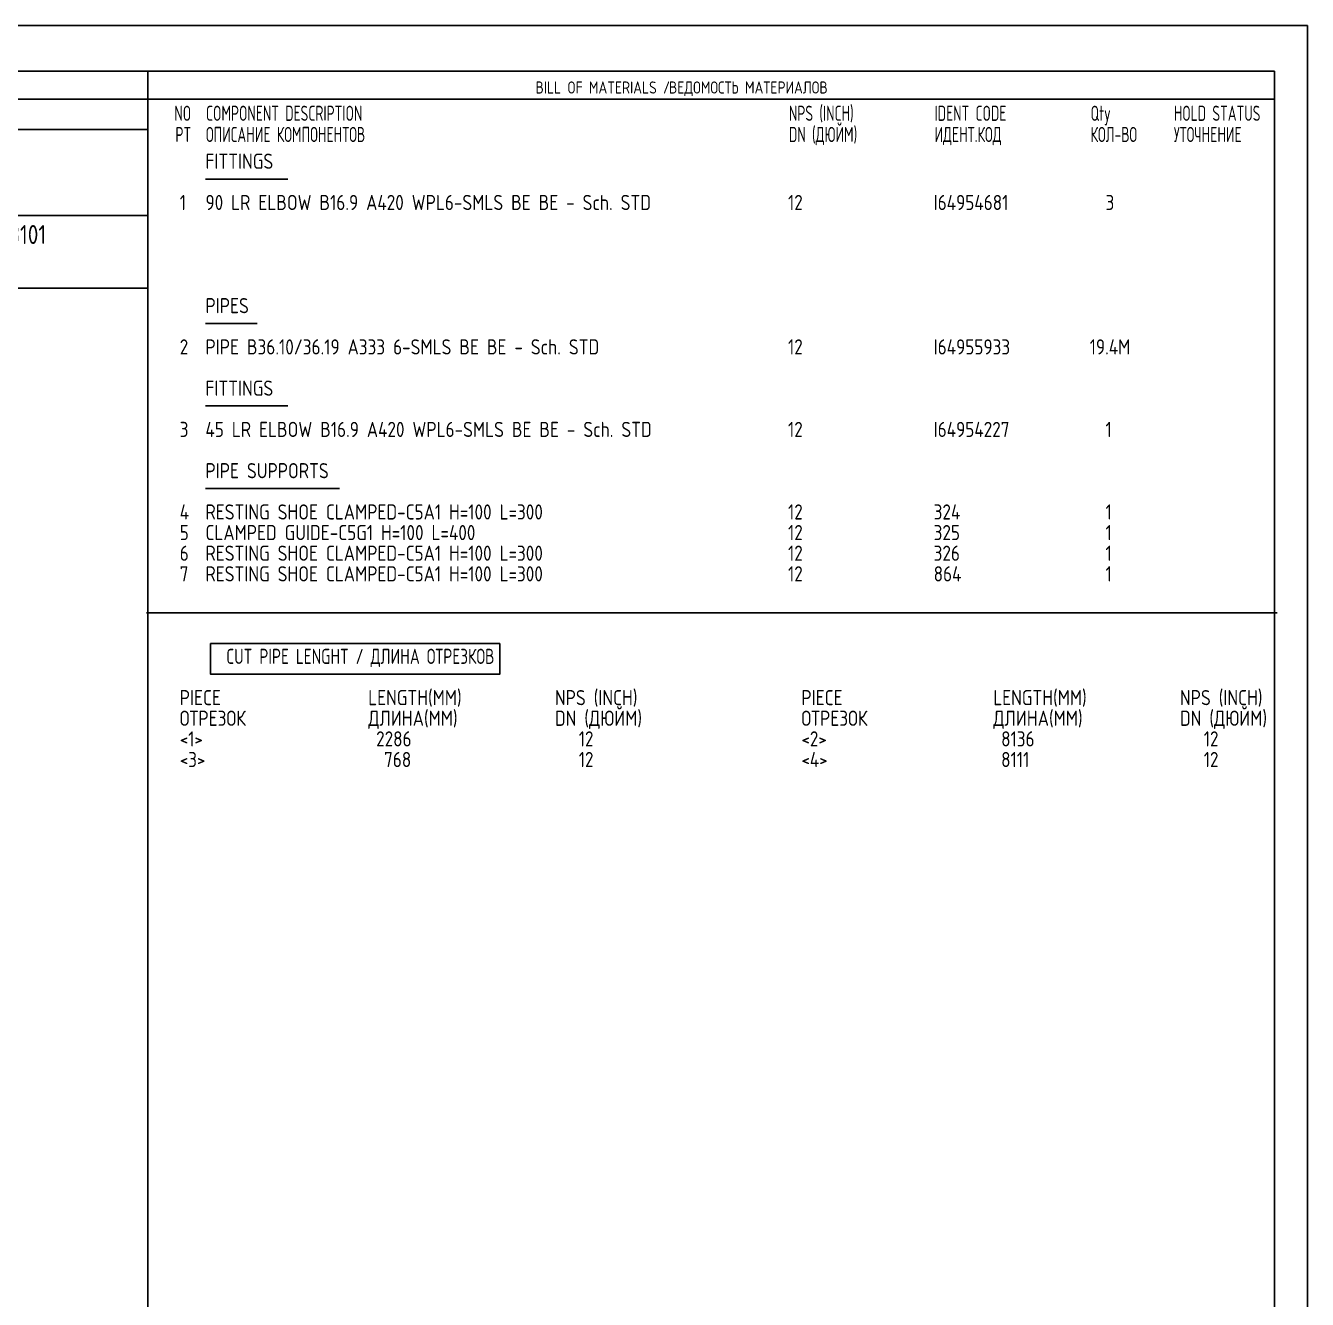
# Model space of a CAD drawing. Extents: x 0 to 594, y 0 to 420.
# Drawn here: x 382.8 to 594, y 210 to 420 of the extents above; entities that cross this region are included whole.
import ezdxf
from ezdxf.enums import TextEntityAlignment as Align

# ---------------------------------------------------------------- set-up
doc = ezdxf.new("R2010")
doc.units = 0
doc.header["$MEASUREMENT"] = 0
doc.linetypes.add('BORDER_2012_SLN$0$8001.Solid', pattern=[0])
for name, color, linetype in [('BORDER_2012_SLN$0$2', 7, 'Continuous'), ('BORDER_2012_SLN$0$GT_1', 7, 'Continuous'), ('GT_1', 7, 'Continuous')]:
    doc.layers.add(name, color=color, linetype=linetype)
for name, color, linetype, lineweight in [('BORDER_2012_SLN$0$BG_Level_1', 7, 'BORDER_2012_SLN$0$8001.Solid', 25), ('BORDER_2012_SLN$0$Level_1', 7, 'BORDER_2012_SLN$0$8001.Solid', 25), ('BORDER_2012_SLN$0$Level_18', 7, 'BORDER_2012_SLN$0$8001.Solid', 25)]:
    doc.layers.add(name, color=color, linetype=linetype, lineweight=lineweight)
doc.styles.add('BORDER_2012_SLN$0$GOST type A', font='GOST type A')
doc.styles.add('BORDER_2012_SLN$0$HTX1', font='')
doc.styles.add('HTX1', font='')
doc.styles.get('BORDER_2012_SLN$0$HTX1').set_extended_font_data('GOST type A')
doc.styles.get('HTX1').set_extended_font_data('GOST type A')

# ---------------------------------------------------------------- blocks, each defined once
blk = doc.blocks.new('BORDER_2012_SLN')
at = {"layer": 'BORDER_2012_SLN$0$2'}
blk.add_line((162.42, 407.85), (588.6, 407.85), dxfattribs=at)
at = {"layer": 'BORDER_2012_SLN$0$Level_1', "color": 7, "lineweight": -3}
for p, q in [((588.6, 412.5), (25.4, 412.5)), ((402.9, 7.5), (402.9, 412.5)), ((588.6, 412.5), (588.6, 7.5)), ((402.75, 402.9), (188.39, 402.9)), ((402.9, 388.7), (162.37, 388.68)), ((402.9, 376.7), (25.4, 376.7))]:
    blk.add_line(p, q, dxfattribs=at)
at = {"layer": 'BORDER_2012_SLN$0$Level_18', "color": 7, "lineweight": -3, "flags": 128}
blk.add_lwpolyline([(0, 0), (0, 420), (594, 420), (594, 0)], close=True, dxfattribs=at)
at = {"layer": 'BORDER_2012_SLN$0$BG_Level_1', "color": 7, "style": 'BORDER_2012_SLN$0$GOST type A'}
for s, p in [('BILL OF MATERIALS / ', (466.8, 408.8)), ('ВЕДОМОСТЬ МАТЕРИАЛОВ', (488.8, 408.8))]:
    blk.add_text(s, height=2, dxfattribs=at).set_placement(p)
at = {"layer": 'BORDER_2012_SLN$0$GT_1', "style": 'BORDER_2012_SLN$0$HTX1', "width": 0.8}
for s, p in [('NO', (410.06, 404.3)), ('PT', (410.06, 400.8))]:
    blk.add_text(s, height=2.5, dxfattribs=at).set_placement(p, align=Align.RIGHT)
for s, p in [('COMPONENT DESCRIPTION', (412.5, 404.3)), ('NPS (INCH)', (508.56, 404.3)), ('IDENT CODE', (532.56, 404.3)), ('Qty', (558.27, 404.3)), ('HOLD STATUS', (571.99, 404.3)), ('DN (ДЮЙМ)', (508.56, 400.8)), ('ОПИСАНИЕ КОМПОНЕНТОВ', (412.5, 400.8)), ('ИДЕНТ.КОД', (532.56, 400.8)), ('КОЛ-ВО', (558.27, 400.8)), ('УТОЧНЕНИЕ', (571.99, 400.8))]:
    blk.add_text(s, height=2.5, dxfattribs=at).set_placement(p)

msp = doc.modelspace()

# ---------------------------------------------------------------- linework, layer by layer
at = {"layer": 'GT_1', "flags": 128}
for points in [[(0, 0), (594, 0), (594, 420), (0, 420), (0, 0)], [(426.014, 394.704), (412.414, 394.704)], [(420.914, 370.895), (412.414, 370.895)], [(426.014, 357.289), (412.414, 357.289)], [(434.514, 343.684), (412.414, 343.684)], [(402.7, 323.165), (589, 323.165)], [(413.271, 318.119), (460.914, 318.119), (460.914, 313.071), (413.271, 313.071), (413.271, 318.119)]]:
    msp.add_lwpolyline(points, dxfattribs=at)

# ---------------------------------------------------------------- block references
at = {"linetype": 'Continuous'}
msp.add_blockref('BORDER_2012_SLN', (0, 0), dxfattribs=at)

# ---------------------------------------------------------------- texts
at = {"layer": 'GT_1', "style": 'HTX1'}
for s, height, width, p in [('FITTINGS', 2.5, 1.02, (412.414, 396.395)), ('  1', 2.5, 1.02, (405.557, 389.592)), ('90 LR ELBOW B16.9 A420 WPL6-SMLS BE BE - Sch. STD', 2.5, 1.02, (412.414, 389.592)), ('12', 2.5, 1.02, (508.414, 389.592)), ('I64954681', 2.5, 1.02, (532.414, 389.592)), ('  3', 2.5, 1.02, (558.129, 389.592)), ('SLN-2725-8965-25-F-3101', 3.125, 1.02, (345, 384)), ('PIPES', 2.5, 1.02, (412.414, 372.585)), ('  2', 2.5, 1.02, (405.557, 365.782)), ('PIPE B36.10/36.19 A333 6-SMLS BE BE - Sch. STD', 2.5, 1.02, (412.414, 365.782)), ('12', 2.5, 1.02, (508.414, 365.782)), ('I64955933', 2.5, 1.02, (532.414, 365.782)), ('19.4M', 2.5, 1.02, (558.129, 365.782)), ('FITTINGS', 2.5, 1.02, (412.414, 358.98)), ('  3', 2.5, 1.02, (405.557, 352.177)), ('45 LR ELBOW B16.9 A420 WPL6-SMLS BE BE - Sch. STD', 2.5, 1.02, (412.414, 352.177)), ('12', 2.5, 1.02, (508.414, 352.177)), ('I64954227', 2.5, 1.02, (532.414, 352.177)), ('  1', 2.5, 1.02, (558.129, 352.177)), ('PIPE SUPPORTS', 2.5, 1.02, (412.414, 345.374)), ('  4', 2.5, 1.02, (405.557, 338.571)), ('RESTING SHOE CLAMPED-C5A1 H=100 L=300', 2.5, 1.02, (412.414, 338.571)), ('12', 2.5, 1.02, (508.414, 338.571)), ('324', 2.5, 1.02, (532.414, 338.571)), ('  1', 2.5, 1.02, (558.129, 338.571)), ('  5', 2.5, 1.02, (405.557, 335.17)), ('CLAMPED GUIDE-C5G1 H=100 L=400', 2.5, 1.02, (412.414, 335.17)), ('12', 2.5, 1.02, (508.414, 335.17)), ('325', 2.5, 1.02, (532.414, 335.17)), ('  1', 2.5, 1.02, (558.129, 335.17)), ('  6', 2.5, 1.02, (405.557, 331.769)), ('RESTING SHOE CLAMPED-C5A1 H=100 L=300', 2.5, 1.02, (412.414, 331.769)), ('12', 2.5, 1.02, (508.414, 331.769)), ('326', 2.5, 1.02, (532.414, 331.769)), ('  1', 2.5, 1.02, (558.129, 331.769)), ('  7', 2.5, 1.02, (405.557, 328.367)), ('RESTING SHOE CLAMPED-C5A1 H=100 L=300', 2.5, 1.02, (412.414, 328.367)), ('12', 2.5, 1.02, (508.414, 328.367)), ('864', 2.5, 1.02, (532.414, 328.367)), ('  1', 2.5, 1.02, (558.129, 328.367)), ('CUT PIPE LENGHT / ДЛИНА ОТРЕЗКОВ', 2.5, 0.9, (415.843, 314.762)), ('    LENGTH(MM)', 2.5, 1.02, (434, 307.959)), ('NPS (INCH)', 2.5, 1.02, (470, 307.959)), ('    LENGTH(MM)', 2.5, 1.02, (537, 307.959)), ('NPS (INCH)', 2.5, 1.02, (573, 307.959)), ('  PIECE', 2.5, 1.02, (405.557, 307.959)), ('  PIECE', 2.5, 1.02, (508, 307.959)), ('  ОТРЕЗОК', 2.5, 1.02, (405.557, 304.558)), ('    ДЛИНА(MM)', 2.5, 1.02, (434, 304.558)), ('DN (ДЮЙМ)', 2.5, 1.02, (470, 304.558)), ('  ОТРЕЗОК', 2.5, 1.02, (508, 304.558)), ('    ДЛИНА(MM)', 2.5, 1.02, (537, 304.558)), ('DN (ДЮЙМ)', 2.5, 1.02, (573, 304.558)), ('  <1>', 2.5, 1.02, (405.557, 301.156)), ('     2286', 2.5, 1.02, (434, 301.156)), ('   12', 2.5, 1.02, (470, 301.156)), ('  <2>', 2.5, 1.02, (508, 301.156)), ('     8136', 2.5, 1.02, (537, 301.156)), ('   12', 2.5, 1.02, (573, 301.156)), ('  <3>', 2.5, 1.02, (405.557, 297.755)), ('      768', 2.5, 1.02, (434, 297.755)), ('   12', 2.5, 1.02, (470, 297.755)), ('  <4>', 2.5, 1.02, (508, 297.755)), ('     8111', 2.5, 1.02, (537, 297.755)), ('   12', 2.5, 1.02, (573, 297.755))]:
    msp.add_text(s, height=height, dxfattribs=dict(at, width=width)).set_placement(p)

doc.saveas('drawing.dxf')
